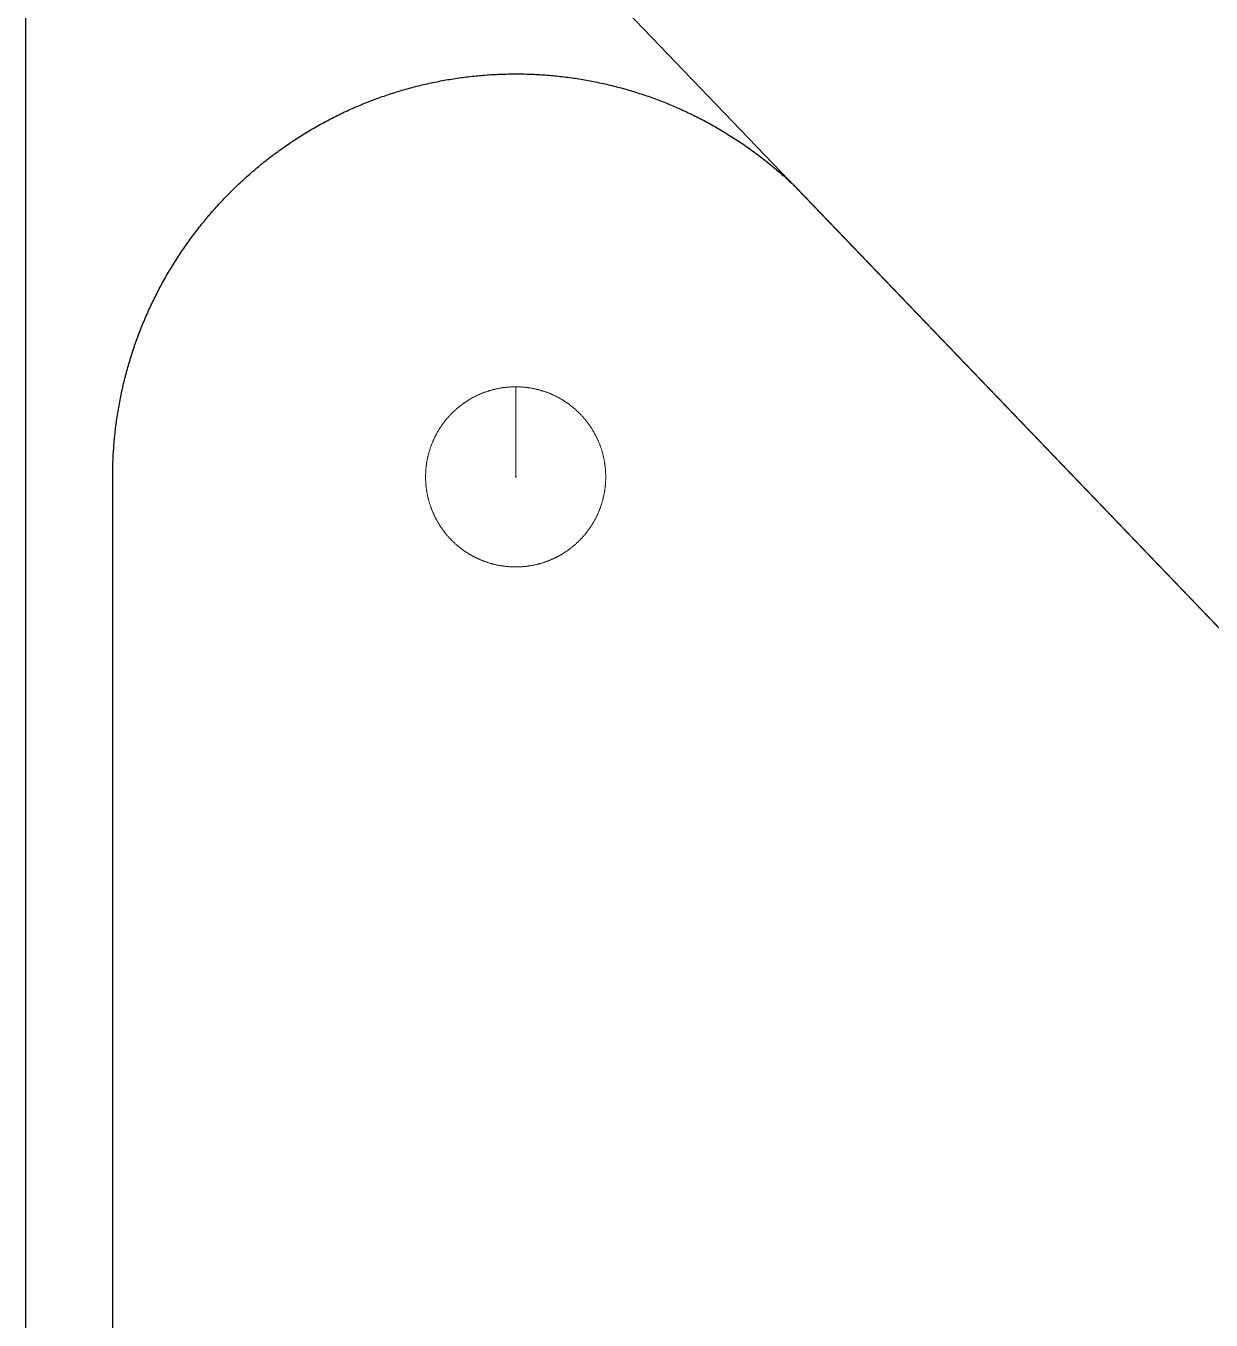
# Model space of a CAD drawing. Header units: millimetres. Extents: x 185 to 235, y 425 to 627.
# Drawn here: x 185.45 to 210.45, y 451.97 to 479.27 of the extents above; entities that cross this region are included whole.
import ezdxf

# ---------------------------------------------------------------- set-up
doc = ezdxf.new("R2010")
doc.units = ezdxf.units.MM
doc.layers.add('TOP_Drill', color=7, linetype='Continuous')
doc.layers.add('TOP_Full_CutOut_90', color=7, linetype='Continuous')
doc.layers.add('TOP_Full_CutOut_90_1', color=7, linetype='Continuous', lineweight=18)
doc.layers.add('TOP_Full_CutOut_90_2', color=7, linetype='Continuous', lineweight=18)

msp = doc.modelspace()

# ---------------------------------------------------------------- linework, layer by layer
at = {"layer": 'TOP_Drill'}
msp.add_line((185.445662, 424.669944), (185.445662, 627.215781), dxfattribs=at)
msp.add_point((195.77666, 469.756961), dxfattribs=at)
at = {"layer": 'TOP_Full_CutOut_90', "linetype": 'Continuous', "ltscale": 5}
msp.add_lwpolyline([(187.276659, 439.225555), (187.276659, 469.758726), (187.276748, 469.796679), (187.277026, 469.836376), (187.27749, 469.87607), (187.278139, 469.915786), (187.278974, 469.955498), (187.279994, 469.995184), (187.2812, 470.034866), (187.28259, 470.074543), (187.284166, 470.114237), (187.285929, 470.153925), (187.287877, 470.193582), (187.290008, 470.233209), (187.292324, 470.27285), (187.294829, 470.312505), (187.297517, 470.352127), (187.300389, 470.391715), (187.303447, 470.431314), (187.30669, 470.470882), (187.310116, 470.510432), (187.313729, 470.549992), (187.317528, 470.589541), (187.321511, 470.629051), (187.325676, 470.668521), (187.330024, 470.707974), (187.33456, 470.747435), (187.339281, 470.786876), (187.344184, 470.826278), (187.349272, 470.865658), (187.354541, 470.904999), (187.359996, 470.944339), (187.365637, 470.983658), (187.371459, 471.022933), (187.377465, 471.062185), (187.383655, 471.101414), (187.390029, 471.140618), (187.396583, 471.179773), (187.403321, 471.218905), (187.410243, 471.258008), (187.417344, 471.297065), (187.424632, 471.336114), (187.432101, 471.375111), (187.439748, 471.414063), (187.447582, 471.453001), (187.455599, 471.491907), (187.463795, 471.530762), (187.47217, 471.569566), (187.480727, 471.608334), (187.48947, 471.64709), (187.498392, 471.685786), (187.507486, 471.724409), (187.516767, 471.763019), (187.526236, 471.801613), (187.535876, 471.840124), (187.545698, 471.878602), (187.555701, 471.917037), (187.56588, 471.95541), (187.576239, 471.993741), (187.58678, 472.032035), (187.5975, 472.070275), (187.608389, 472.108438), (187.619467, 472.146583), (187.63072, 472.184666), (187.642153, 472.222704), (187.65376, 472.260672), (187.665538, 472.298572), (187.677506, 472.336457), (187.689647, 472.374271), (187.701957, 472.412007), (187.714455, 472.44972), (187.727119, 472.487339), (187.73996, 472.524914), (187.752984, 472.562441), (187.766175, 472.599887), (187.779547, 472.637285), (187.793087, 472.674607), (187.806806, 472.711874), (187.820698, 472.749078), (187.834757, 472.786196), (187.848991, 472.823257), (187.863416, 472.860293), (187.877995, 472.897213), (187.892748, 472.93407), (187.907683, 472.970884), (187.922779, 473.007598), (187.938051, 473.044256), (187.953496, 473.080843), (187.969109, 473.117354), (187.984892, 473.15379), (188.00084, 473.190139), (188.016969, 473.226443), (188.033264, 473.262659), (188.049727, 473.298798), (188.066354, 473.334848), (188.083153, 473.37083), (188.10012, 473.406731), (188.117253, 473.442553), (188.134555, 473.478294), (188.152021, 473.513953), (188.16966, 473.549539), (188.187459, 473.585033), (188.205429, 473.620452), (188.22356, 473.655779), (188.241856, 473.691021), (188.260312, 473.726168), (188.278942, 473.761248), (188.297726, 473.796222), (188.316677, 473.831119), (188.335799, 473.865938), (188.355079, 473.900658), (188.374511, 473.935271), (188.394104, 473.969795), (188.413875, 474.004254), (188.433803, 474.038614), (188.453883, 474.072864), (188.474112, 474.107005), (188.494522, 474.141088), (188.515084, 474.175061), (188.535793, 474.208921), (188.556678, 474.242711), (188.577718, 474.276401), (188.598916, 474.309992), (188.620251, 474.343451), (188.641749, 474.376826), (188.663421, 474.410125), (188.685245, 474.443318), (188.707211, 474.476386), (188.729326, 474.509347), (188.751609, 474.542225), (188.774046, 474.574999), (188.79663, 474.607658), (188.819361, 474.640206), (188.842245, 474.672648), (188.865292, 474.705001), (188.888488, 474.73724), (188.911822, 474.769355), (188.935312, 474.801369), (188.958958, 474.833283), (188.982751, 474.865082), (189.006687, 474.896763), (189.03077, 474.928331), (189.05499, 474.959772), (189.079381, 474.991134), (189.103915, 475.022374), (189.128574, 475.053474), (189.153396, 475.084482), (189.178358, 475.115367), (189.203455, 475.146123), (189.228703, 475.176772), (189.2541, 475.207311), (189.27963, 475.237718), (189.305308, 475.268014), (189.331126, 475.298188), (189.357073, 475.328228), (189.383181, 475.358169), (189.409415, 475.387973), (189.435786, 475.417652), (189.462306, 475.44722), (189.488964, 475.476662), (189.515756, 475.505977), (189.542673, 475.535153), (189.569726, 475.564204), (189.596925, 475.59314), (189.624269, 475.621958), (189.651736, 475.650635), (189.679324, 475.679172), (189.707056, 475.707592), (189.734932, 475.735893), (189.762928, 475.764051), (189.791056, 475.792079), (189.819315, 475.819975), (189.847703, 475.847739), (189.876232, 475.87538), (189.904869, 475.902868), (189.933645, 475.930232), (189.962549, 475.957462), (189.991593, 475.984569), (190.020741, 476.011518), (190.050014, 476.038333), (190.079439, 476.065032), (190.108951, 476.091562), (190.138615, 476.117979), (190.16839, 476.144245), (190.198289, 476.170375), (190.228324, 476.196375), (190.258456, 476.222216), (190.28871, 476.247916), (190.3191, 476.273489), (190.349613, 476.298923), (190.380231, 476.324202), (190.410969, 476.34934), (190.441819, 476.37433), (190.472784, 476.399174), (190.503893, 476.423897), (190.535096, 476.448455), (190.566401, 476.47286), (190.597838, 476.497132), (190.62938, 476.52125), (190.661037, 476.545223), (190.692807, 476.569049), (190.724695, 476.592731), (190.756682, 476.616255), (190.788768, 476.639622), (190.82097, 476.662846), (190.853296, 476.685929), (190.885735, 476.708864), (190.918258, 476.731631), (190.950892, 476.754251), (190.983636, 476.77672), (191.016464, 476.799022), (191.049426, 476.821192), (191.082497, 476.843211), (191.11564, 476.865054), (191.148883, 476.886742), (191.182249, 476.908289), (191.215721, 476.929683), (191.249284, 476.950914), (191.28293, 476.971978), (191.316673, 476.992886), (191.350538, 477.01365), (191.384478, 477.034243), (191.418521, 477.054682), (191.452675, 477.07497), (191.486923, 477.095098), (191.521242, 477.115052), (191.555646, 477.134842), (191.590165, 477.154485), (191.624776, 477.173965), (191.659466, 477.193278), (191.694253, 477.212432), (191.72913, 477.231424), (191.764084, 477.250247), (191.799142, 477.268915), (191.83428, 477.287415), (191.869492, 477.305745), (191.904807, 477.323919), (191.940198, 477.341924), (191.975673, 477.359763), (192.011239, 477.37744), (192.046879, 477.394947), (192.082601, 477.412288), (192.118412, 477.429465), (192.154295, 477.446471), (192.190247, 477.463305), (192.22628, 477.479972), (192.262419, 477.496484), (192.298607, 477.512813), (192.334873, 477.528975), (192.371225, 477.544971), (192.407643, 477.560795), (192.444137, 477.576448), (192.480695, 477.591928), (192.517337, 477.607241), (192.554041, 477.62238), (192.59082, 477.637349), (192.627679, 477.652151), (192.6646, 477.666776), (192.701585, 477.681228), (192.738636, 477.695507), (192.775747, 477.70961), (192.812948, 477.723549), (192.850207, 477.73731), (192.887501, 477.750887), (192.924885, 477.7643), (192.962316, 477.777532), (192.999808, 477.79059), (193.037396, 477.803484), (193.075002, 477.816187), (193.11268, 477.828721), (193.150409, 477.841075), (193.188209, 477.853258), (193.226081, 477.865268), (193.263974, 477.87709), (193.30193, 477.888738), (193.339933, 477.900207), (193.378011, 477.911505), (193.416144, 477.922625), (193.454321, 477.933565), (193.492545, 477.944324), (193.530805, 477.954902), (193.569136, 477.965307), (193.60752, 477.975533), (193.645923, 477.985573), (193.684389, 477.995438), (193.722894, 478.005121), (193.761457, 478.014628), (193.800051, 478.02395), (193.83869, 478.033094), (193.877382, 478.042058), (193.916111, 478.050842), (193.954892, 478.059446), (193.993682, 478.067862), (194.03251, 478.076097), (194.071412, 478.084159), (194.110345, 478.092036), (194.149286, 478.099727), (194.188273, 478.107237), (194.227297, 478.114566), (194.266368, 478.121715), (194.305464, 478.12868), (194.344591, 478.135462), (194.383743, 478.142059), (194.422914, 478.148473), (194.462162, 478.154711), (194.501411, 478.160759), (194.540654, 478.166621), (194.579969, 478.172306), (194.619304, 478.177805), (194.658638, 478.183118), (194.698017, 478.18825), (194.737435, 478.193199), (194.776851, 478.197961), (194.816284, 478.202538), (194.855755, 478.206933), (194.895246, 478.211144), (194.934752, 478.215169), (194.974271, 478.21901), (195.01383, 478.222668), (195.05338, 478.226137), (195.092942, 478.229423), (195.132537, 478.232525), (195.172123, 478.235441), (195.211743, 478.238173), (195.251372, 478.24072), (195.291012, 478.243082), (195.330683, 478.245259), (195.370339, 478.247249), (195.409978, 478.249053), (195.44967, 478.250675), (195.48937, 478.252109), (195.529028, 478.253358), (195.568736, 478.254423), (195.608448, 478.255301), (195.64814, 478.255995), (195.687857, 478.256502), (195.727553, 478.256824), (195.767249, 478.256961), (195.806969, 478.256913), (195.846688, 478.256678), (195.886405, 478.256258), (195.9261, 478.255652), (195.96579, 478.254862), (196.0055, 478.253885), (196.045183, 478.252723), (196.084861, 478.251377), (196.124556, 478.249844), (196.164245, 478.248125), (196.203882, 478.246222), (196.243534, 478.244135), (196.2832, 478.24186), (196.322812, 478.239402), (196.362435, 478.236758), (196.402073, 478.233927), (196.441651, 478.230913), (196.481219, 478.227716), (196.520796, 478.224331), (196.56034, 478.220762), (196.599867, 478.217009), (196.639379, 478.213071), (196.678877, 478.208949), (196.718358, 478.204641), (196.757823, 478.200148), (196.797246, 478.195473), (196.836651, 478.190614), (196.876037, 478.18557), (196.915403, 478.180343), (196.954747, 478.17493), (196.994052, 478.169336), (197.033353, 478.163555), (197.072611, 478.157591), (197.111825, 478.151449), (197.151032, 478.145119), (197.190217, 478.138605), (197.229352, 478.13191), (197.268468, 478.125031), (197.307549, 478.117969), (197.346581, 478.110728), (197.385568, 478.103307), (197.424542, 478.095701), (197.463511, 478.087905), (197.502408, 478.079934), (197.541272, 478.071781), (197.580101, 478.063445), (197.618875, 478.054932), (197.657613, 478.046237), (197.696326, 478.037358), (197.734978, 478.028301), (197.773595, 478.019064), (197.812198, 478.009638), (197.850715, 478.000041), (197.889198, 477.990264), (197.927645, 477.980302), (197.966035, 477.970165), (198.004376, 477.959848), (198.042676, 477.949351), (198.080938, 477.938671), (198.119119, 477.927822), (198.157254, 477.916793), (198.195366, 477.905577), (198.233416, 477.894186), (198.271397, 477.882622), (198.30931, 477.870885), (198.347201, 477.858961), (198.385042, 477.846857), (198.422793, 477.834588), (198.460505, 477.822136), (198.498138, 477.809515), (198.535712, 477.796719), (198.573268, 477.783733), (198.610736, 477.77058), (198.648128, 477.757258), (198.685486, 477.743751), (198.722767, 477.730074), (198.759991, 477.716221), (198.797146, 477.702195), (198.834201, 477.688008), (198.871218, 477.673639), (198.908191, 477.659087), (198.945063, 477.644375), (198.981866, 477.629491), (199.018627, 477.614424), (199.055295, 477.599194), (199.091888, 477.583796), (199.128416, 477.568223), (199.16488, 477.552476), (199.201267, 477.536559), (199.237568, 477.520478), (199.273794, 477.504227), (199.309942, 477.487808), (199.34602, 477.471217), (199.382019, 477.454458), (199.417941, 477.437531), (199.453791, 477.420432), (199.48955, 477.403171), (199.525238, 477.385738), (199.560844, 477.368139), (199.596329, 477.350392), (199.63177, 477.332462), (199.667134, 477.314361), (199.702397, 477.296103), (199.737563, 477.277686), (199.772645, 477.259106), (199.807668, 477.240346), (199.842577, 477.221436), (199.877397, 477.202365), (199.912147, 477.183119), (199.946781, 477.163726), (199.981345, 477.14416), (200.015808, 477.124437), (200.05018, 477.104553), (200.084471, 477.084501), (200.118643, 477.064304), (200.152738, 477.043937), (200.186741, 477.023409), (200.220623, 477.002736), (200.25442, 476.9819), (200.28814, 476.960893), (200.321754, 476.939732), (200.355247, 476.918428), (200.38865, 476.896962), (200.421958, 476.875337), (200.455164, 476.853557), (200.488263, 476.831625), (200.521259, 476.809539), (200.554166, 476.787289), (200.58695, 476.764898), (200.619633, 476.742352), (200.652222, 476.719645), (200.684689, 476.696797), (200.717056, 476.673793), (200.749335, 476.650623), (200.781466, 476.627331), (200.813506, 476.603877), (200.845445, 476.580265), (200.87726, 476.556516), (200.908982, 476.532604), (200.940577, 476.508556), (200.972056, 476.484362), (201.003418, 476.460025), (201.034678, 476.435532), (201.065831, 476.410888), (201.096865, 476.3861), (201.127767, 476.361181), (201.158563, 476.336109), (201.189227, 476.310904), (201.219784, 476.28555), (201.250243, 476.260034), (201.280557, 476.234398), (201.310759, 476.208614), (201.34084, 476.182688), (201.370799, 476.156623), (201.400643, 476.130412), (201.43034, 476.104083), (201.459926, 476.077606), (201.489409, 476.050972), (201.518754, 476.024211), (201.547949, 475.997336), (201.577042, 475.970305), (201.606019, 475.943126), (201.634844, 475.915836), (201.684353, 475.868523), (230.999406, 445.335753)], dxfattribs=at)
at = {"layer": 'TOP_Full_CutOut_90_1'}
msp.add_lwpolyline([(195.77666, 469.756961), (195.780306, 471.656933), (195.788598, 471.656907), (195.800535, 471.656794), (195.812472, 471.656607), (195.824407, 471.656344), (195.83634, 471.656007), (195.848271, 471.655594), (195.860199, 471.655107), (195.872123, 471.654544), (195.884044, 471.653907), (195.895961, 471.653195), (195.907873, 471.652408), (195.91978, 471.651546), (195.931681, 471.650609), (195.943576, 471.649598), (195.955464, 471.648512), (195.967346, 471.647351), (195.979219, 471.646116), (195.991085, 471.644806), (196.002943, 471.643421), (196.014791, 471.641962), (196.02663, 471.640429), (196.038459, 471.638821), (196.050278, 471.637139), (196.062086, 471.635383), (196.073883, 471.633552), (196.085668, 471.631648), (196.097441, 471.629669), (196.109201, 471.627617), (196.120948, 471.62549), (196.132681, 471.62329), (196.144401, 471.621016), (196.156106, 471.618669), (196.167795, 471.616248), (196.17947, 471.613754), (196.191128, 471.611186), (196.202771, 471.608546), (196.214396, 471.605832), (196.226004, 471.603045), (196.237594, 471.600185), (196.249167, 471.597253), (196.26072, 471.594248), (196.272254, 471.59117), (196.283769, 471.58802), (196.295264, 471.584797), (196.306738, 471.581503), (196.318192, 471.578136), (196.329624, 471.574698), (196.341034, 471.571188), (196.352422, 471.567606), (196.363787, 471.563952), (196.375129, 471.560228), (196.386447, 471.556432), (196.397742, 471.552565), (196.409012, 471.548627), (196.420256, 471.544619), (196.431476, 471.54054), (196.442669, 471.53639), (196.453837, 471.53217), (196.464977, 471.52788), (196.47609, 471.523521), (196.487176, 471.519091), (196.498234, 471.514592), (196.509263, 471.510024), (196.520263, 471.505386), (196.531234, 471.500679), (196.542175, 471.495904), (196.553086, 471.49106), (196.563967, 471.486147), (196.574816, 471.481166), (196.585633, 471.476117), (196.596419, 471.471), (196.607173, 471.465816), (196.617893, 471.460564), (196.628581, 471.455245), (196.639234, 471.449858), (196.649854, 471.444405), (196.660439, 471.438886), (196.67099, 471.433299), (196.681505, 471.427647), (196.691984, 471.421929), (196.702427, 471.416145), (196.712834, 471.410295), (196.723203, 471.404381), (196.733536, 471.398401), (196.74383, 471.392356), (196.754086, 471.386247), (196.764304, 471.380074), (196.774483, 471.373836), (196.784622, 471.367535), (196.794722, 471.36117), (196.804781, 471.354742), (196.8148, 471.34825), (196.824778, 471.341696), (196.834714, 471.335079), (196.844609, 471.3284), (196.854461, 471.321659), (196.864271, 471.314856), (196.874038, 471.307992), (196.883762, 471.301066), (196.893442, 471.29408), (196.903078, 471.287032), (196.912669, 471.279925), (196.922216, 471.272757), (196.931717, 471.265529), (196.941173, 471.258242), (196.950583, 471.250896), (196.959946, 471.24349), (196.969263, 471.236026), (196.978533, 471.228504), (196.987755, 471.220923), (196.996929, 471.213285), (197.006055, 471.205589), (197.015133, 471.197836), (197.024162, 471.190026), (197.033141, 471.182159), (197.042071, 471.174237), (197.050951, 471.166258), (197.059781, 471.158224), (197.06856, 471.150134), (197.077288, 471.141989), (197.085965, 471.13379), (197.09459, 471.125536), (197.103163, 471.117228), (197.111683, 471.108867), (197.120151, 471.100452), (197.128566, 471.091984), (197.136927, 471.083464), (197.145235, 471.074891), (197.153489, 471.066266), (197.161688, 471.057589), (197.169833, 471.048861), (197.177923, 471.040082), (197.185957, 471.031252), (197.193936, 471.022372), (197.201858, 471.013442), (197.209725, 471.004463), (197.217535, 470.995434), (197.225288, 470.986356), (197.232984, 470.97723), (197.240622, 470.968056), (197.248203, 470.958834), (197.255725, 470.949564), (197.263189, 470.940247), (197.270595, 470.930884), (197.277941, 470.921474), (197.285228, 470.912018), (197.292456, 470.902517), (197.299624, 470.89297), (197.306731, 470.883379), (197.313779, 470.873743), (197.320765, 470.864063), (197.327691, 470.854339), (197.334555, 470.844572), (197.341358, 470.834762), (197.348099, 470.82491), (197.354778, 470.815015), (197.361395, 470.805079), (197.367949, 470.795101), (197.374441, 470.785082), (197.380869, 470.775023), (197.387234, 470.764923), (197.393535, 470.754784), (197.399773, 470.744605), (197.405946, 470.734387), (197.412055, 470.724131), (197.4181, 470.713837), (197.42408, 470.703504), (197.429994, 470.693135), (197.435844, 470.682728), (197.441628, 470.672285), (197.447346, 470.661806), (197.452998, 470.651291), (197.458585, 470.64074), (197.464104, 470.630155), (197.469557, 470.619535), (197.474944, 470.608882), (197.480263, 470.598194), (197.485515, 470.587474), (197.490699, 470.57672), (197.495816, 470.565934), (197.500865, 470.555117), (197.505846, 470.544268), (197.510759, 470.533387), (197.515603, 470.522476), (197.520378, 470.511535), (197.525085, 470.500564), (197.529723, 470.489564), (197.534291, 470.478535), (197.53879, 470.467477), (197.54322, 470.456391), (197.547579, 470.445278), (197.551869, 470.434138), (197.556089, 470.42297), (197.560239, 470.411777), (197.564318, 470.400557), (197.568326, 470.389313), (197.572264, 470.378043), (197.576131, 470.366748), (197.579927, 470.35543), (197.583651, 470.344088), (197.587305, 470.332723), (197.590887, 470.321335), (197.594397, 470.309925), (197.597835, 470.298493), (197.601202, 470.287039), (197.604496, 470.275565), (197.607719, 470.26407), (197.610869, 470.252555), (197.613947, 470.241021), (197.616952, 470.229468), (197.619884, 470.217895), (197.622744, 470.206305), (197.625531, 470.194697), (197.628245, 470.183072), (197.630885, 470.171429), (197.633453, 470.159771), (197.635947, 470.148096), (197.638368, 470.136407), (197.640715, 470.124702), (197.642989, 470.112982), (197.645189, 470.101249), (197.647316, 470.089502), (197.649368, 470.077742), (197.651347, 470.065969), (197.653251, 470.054184), (197.655082, 470.042387), (197.656838, 470.030579), (197.65852, 470.01876), (197.660128, 470.006931), (197.661661, 469.995092), (197.66312, 469.983244), (197.664505, 469.971386), (197.665815, 469.95952), (197.66705, 469.947647), (197.668211, 469.935765), (197.669297, 469.923877), (197.670308, 469.911982), (197.671245, 469.900081), (197.672107, 469.888174), (197.672894, 469.876262), (197.673606, 469.864345), (197.674243, 469.852424), (197.674806, 469.8405), (197.675293, 469.828572), (197.675706, 469.816641), (197.676043, 469.804708), (197.676306, 469.792773), (197.676493, 469.780836), (197.676606, 469.768899), (197.676643, 469.756961), (197.676643, 469.756961), (197.676606, 469.745023), (197.676493, 469.733086), (197.676306, 469.721149), (197.676043, 469.709214), (197.675706, 469.697281), (197.675293, 469.68535), (197.674806, 469.673422), (197.674243, 469.661498), (197.673606, 469.649577), (197.672894, 469.63766), (197.672107, 469.625748), (197.671245, 469.613841), (197.670308, 469.60194), (197.669297, 469.590045), (197.668211, 469.578157), (197.66705, 469.566275), (197.665815, 469.554402), (197.664505, 469.542536), (197.66312, 469.530678), (197.661661, 469.51883), (197.660128, 469.506991), (197.65852, 469.495162), (197.656838, 469.483343), (197.655082, 469.471535), (197.653251, 469.459738), (197.651347, 469.447953), (197.649368, 469.43618), (197.647316, 469.42442), (197.645189, 469.412673), (197.642989, 469.40094), (197.640715, 469.38922), (197.638368, 469.377515), (197.635947, 469.365826), (197.633453, 469.354151), (197.630885, 469.342493), (197.628245, 469.33085), (197.625531, 469.319225), (197.622744, 469.307617), (197.619884, 469.296027), (197.616952, 469.284454), (197.613947, 469.272901), (197.610869, 469.261367), (197.607719, 469.249852), (197.604496, 469.238357), (197.601202, 469.226883), (197.597835, 469.215429), (197.594397, 469.203997), (197.590887, 469.192587), (197.587305, 469.181199), (197.583651, 469.169834), (197.579927, 469.158492), (197.576131, 469.147174), (197.572264, 469.135879), (197.568326, 469.124609), (197.564318, 469.113365), (197.560239, 469.102145), (197.556089, 469.090952), (197.551869, 469.079784), (197.547579, 469.068644), (197.54322, 469.057531), (197.53879, 469.046445), (197.534291, 469.035387), (197.529723, 469.024358), (197.525085, 469.013358), (197.520378, 469.002387), (197.515603, 468.991446), (197.510759, 468.980535), (197.505846, 468.969654), (197.500865, 468.958805), (197.495816, 468.947988), (197.490699, 468.937202), (197.485515, 468.926448), (197.480263, 468.915728), (197.474944, 468.90504), (197.469557, 468.894387), (197.464104, 468.883767), (197.458585, 468.873182), (197.452998, 468.862631), (197.447346, 468.852116), (197.441628, 468.841637), (197.435844, 468.831194), (197.429994, 468.820787), (197.42408, 468.810418), (197.4181, 468.800085), (197.412055, 468.789791), (197.405946, 468.779535), (197.399773, 468.769317), (197.393535, 468.759138), (197.387234, 468.748999), (197.380869, 468.738899), (197.374441, 468.72884), (197.367949, 468.718821), (197.361395, 468.708843), (197.354778, 468.698907), (197.348099, 468.689012), (197.341358, 468.67916), (197.334555, 468.66935), (197.327691, 468.659583), (197.320765, 468.649859), (197.313779, 468.640179), (197.306731, 468.630543), (197.299624, 468.620952), (197.292456, 468.611405), (197.285228, 468.601904), (197.277941, 468.592448), (197.270595, 468.583038), (197.263189, 468.573675), (197.255725, 468.564358), (197.248203, 468.555088), (197.240622, 468.545866), (197.232984, 468.536692), (197.225288, 468.527566), (197.217535, 468.518488), (197.209725, 468.509459), (197.201858, 468.50048), (197.193936, 468.49155), (197.185957, 468.48267), (197.177923, 468.47384), (197.169833, 468.465061), (197.161688, 468.456333), (197.153489, 468.447656), (197.145235, 468.439031), (197.136927, 468.430458), (197.128566, 468.421938), (197.120151, 468.41347), (197.111683, 468.405055), (197.103163, 468.396694), (197.09459, 468.388386), (197.085965, 468.380132), (197.077288, 468.371933), (197.06856, 468.363788), (197.059781, 468.355698), (197.050951, 468.347664), (197.042071, 468.339685), (197.033141, 468.331763), (197.024162, 468.323896), (197.015133, 468.316086), (197.006055, 468.308333), (196.996929, 468.300637), (196.987755, 468.292999), (196.978533, 468.285418), (196.969263, 468.277896), (196.959946, 468.270432), (196.950583, 468.263026), (196.941173, 468.25568), (196.931717, 468.248393), (196.922216, 468.241165), (196.912669, 468.233997), (196.903078, 468.22689), (196.893442, 468.219842), (196.883762, 468.212856), (196.874038, 468.20593), (196.864271, 468.199066), (196.854461, 468.192263), (196.844609, 468.185522), (196.834714, 468.178843), (196.824778, 468.172226), (196.8148, 468.165672), (196.804781, 468.15918), (196.794722, 468.152752), (196.784622, 468.146387), (196.774483, 468.140086), (196.764304, 468.133848), (196.754086, 468.127675), (196.74383, 468.121566), (196.733536, 468.115521), (196.723203, 468.109541), (196.712834, 468.103627), (196.702427, 468.097777), (196.691984, 468.091993), (196.681505, 468.086275), (196.67099, 468.080623), (196.660439, 468.075036), (196.649854, 468.069517), (196.639234, 468.064064), (196.628581, 468.058677), (196.617893, 468.053358), (196.607173, 468.048106), (196.596419, 468.042922), (196.585633, 468.037805), (196.574816, 468.032756), (196.563967, 468.027775), (196.553086, 468.022862), (196.542175, 468.018018), (196.531234, 468.013243), (196.520263, 468.008536), (196.509263, 468.003898), (196.498234, 467.99933), (196.487176, 467.994831), (196.47609, 467.990401), (196.464977, 467.986042), (196.453837, 467.981752), (196.442669, 467.977532), (196.431476, 467.973382), (196.420256, 467.969303), (196.409012, 467.965295), (196.397742, 467.961357), (196.386447, 467.95749), (196.375129, 467.953694), (196.363787, 467.94997), (196.352422, 467.946316), (196.341034, 467.942734), (196.329624, 467.939224), (196.318192, 467.935786), (196.306738, 467.932419), (196.295264, 467.929125), (196.283769, 467.925902), (196.272254, 467.922752), (196.26072, 467.919674), (196.249167, 467.916669), (196.237594, 467.913737), (196.226004, 467.910877), (196.214396, 467.90809), (196.202771, 467.905376), (196.191128, 467.902736), (196.17947, 467.900168), (196.167795, 467.897674), (196.156106, 467.895253), (196.144401, 467.892906), (196.132681, 467.890632), (196.120948, 467.888432), (196.109201, 467.886305), (196.097441, 467.884253), (196.085668, 467.882274), (196.073883, 467.88037), (196.062086, 467.878539), (196.050278, 467.876783), (196.038459, 467.875101), (196.02663, 467.873493), (196.014791, 467.87196), (196.002943, 467.870501), (195.991085, 467.869116), (195.979219, 467.867806), (195.967346, 467.866571), (195.955464, 467.86541), (195.943576, 467.864324), (195.931681, 467.863313), (195.91978, 467.862376), (195.907873, 467.861514), (195.895961, 467.860727), (195.884044, 467.860015), (195.872123, 467.859378), (195.860199, 467.858815), (195.848271, 467.858328), (195.83634, 467.857915), (195.824407, 467.857578), (195.812472, 467.857315), (195.800535, 467.857128), (195.788598, 467.857015), (195.77666, 467.856978), (195.764722, 467.857015), (195.752785, 467.857128), (195.740848, 467.857315), (195.728913, 467.857578), (195.71698, 467.857915), (195.705049, 467.858328), (195.693121, 467.858815), (195.681197, 467.859378), (195.669276, 467.860015), (195.657359, 467.860727), (195.645447, 467.861514), (195.63354, 467.862376), (195.621639, 467.863313), (195.609744, 467.864324), (195.597856, 467.86541), (195.585974, 467.866571), (195.574101, 467.867806), (195.562235, 467.869116), (195.550377, 467.870501), (195.538529, 467.87196), (195.52669, 467.873493), (195.514861, 467.875101), (195.503042, 467.876783), (195.491234, 467.878539), (195.479437, 467.88037), (195.467652, 467.882274), (195.455879, 467.884253), (195.444119, 467.886305), (195.432372, 467.888432), (195.420639, 467.890632), (195.408919, 467.892906), (195.397214, 467.895253), (195.385525, 467.897674), (195.37385, 467.900168), (195.362192, 467.902736), (195.350549, 467.905376), (195.338924, 467.90809), (195.327316, 467.910877), (195.315726, 467.913737), (195.304153, 467.916669), (195.2926, 467.919674), (195.281066, 467.922752), (195.269551, 467.925902), (195.258056, 467.929125), (195.246582, 467.932419), (195.235128, 467.935786), (195.223696, 467.939224), (195.212286, 467.942734), (195.200898, 467.946316), (195.189533, 467.94997), (195.178191, 467.953694), (195.166873, 467.95749), (195.155578, 467.961357), (195.144308, 467.965295), (195.133064, 467.969303), (195.121844, 467.973382), (195.110651, 467.977532), (195.099483, 467.981752), (195.088343, 467.986042), (195.07723, 467.990401), (195.066144, 467.994831), (195.055086, 467.99933), (195.044057, 468.003898), (195.033057, 468.008536), (195.022086, 468.013243), (195.011145, 468.018018), (195.000234, 468.022862), (194.989353, 468.027775), (194.978504, 468.032756), (194.967687, 468.037805), (194.956901, 468.042922), (194.946147, 468.048106), (194.935427, 468.053358), (194.924739, 468.058677), (194.914086, 468.064064), (194.903466, 468.069517), (194.892881, 468.075036), (194.88233, 468.080623), (194.871815, 468.086275), (194.861336, 468.091993), (194.850893, 468.097777), (194.840486, 468.103627), (194.830117, 468.109541), (194.819784, 468.115521), (194.80949, 468.121566), (194.799234, 468.127675), (194.789016, 468.133848), (194.778837, 468.140086), (194.768698, 468.146387), (194.758598, 468.152752), (194.748539, 468.15918), (194.73852, 468.165672), (194.728542, 468.172226), (194.718606, 468.178843), (194.708711, 468.185522), (194.698859, 468.192263), (194.689049, 468.199066), (194.679282, 468.20593), (194.669558, 468.212856), (194.659878, 468.219842), (194.650242, 468.22689), (194.640651, 468.233997), (194.631104, 468.241165), (194.621603, 468.248393), (194.612147, 468.25568), (194.602737, 468.263026), (194.593374, 468.270432), (194.584057, 468.277896), (194.574787, 468.285418), (194.565565, 468.292999), (194.556391, 468.300637), (194.547265, 468.308333), (194.538187, 468.316086), (194.529158, 468.323896), (194.520179, 468.331763), (194.511249, 468.339685), (194.502369, 468.347664), (194.493539, 468.355698), (194.48476, 468.363788), (194.476032, 468.371933), (194.467355, 468.380132), (194.45873, 468.388386), (194.450157, 468.396694), (194.441637, 468.405055), (194.433169, 468.41347), (194.424754, 468.421938), (194.416393, 468.430458), (194.408085, 468.439031), (194.399831, 468.447656), (194.391632, 468.456333), (194.383487, 468.465061), (194.375397, 468.47384), (194.367363, 468.48267), (194.359384, 468.49155), (194.351462, 468.50048), (194.343595, 468.509459), (194.335785, 468.518488), (194.328032, 468.527566), (194.320336, 468.536692), (194.312698, 468.545866), (194.305117, 468.555088), (194.297595, 468.564358), (194.290131, 468.573675), (194.282725, 468.583038), (194.275379, 468.592448), (194.268092, 468.601904), (194.260864, 468.611405), (194.253696, 468.620952), (194.246589, 468.630543), (194.239541, 468.640179), (194.232555, 468.649859), (194.225629, 468.659583), (194.218765, 468.66935), (194.211962, 468.67916), (194.205221, 468.689012), (194.198542, 468.698907), (194.191925, 468.708843), (194.185371, 468.718821), (194.178879, 468.72884), (194.172451, 468.738899), (194.166086, 468.748999), (194.159785, 468.759138), (194.153547, 468.769317), (194.147374, 468.779535), (194.141265, 468.789791), (194.13522, 468.800085), (194.12924, 468.810418), (194.123326, 468.820787), (194.117476, 468.831194), (194.111692, 468.841637), (194.105974, 468.852116), (194.100322, 468.862631), (194.094735, 468.873182), (194.089216, 468.883767), (194.083763, 468.894387), (194.078376, 468.90504), (194.073057, 468.915728), (194.067805, 468.926448), (194.062621, 468.937202), (194.057504, 468.947988), (194.052455, 468.958805), (194.047474, 468.969654), (194.042561, 468.980535), (194.037717, 468.991446), (194.032942, 469.002387), (194.028235, 469.013358), (194.023597, 469.024358), (194.019029, 469.035387), (194.01453, 469.046445), (194.0101, 469.057531), (194.005741, 469.068644), (194.001451, 469.079784), (193.997231, 469.090952), (193.993081, 469.102145), (193.989002, 469.113365), (193.984994, 469.124609), (193.981056, 469.135879), (193.977189, 469.147174), (193.973393, 469.158492), (193.969669, 469.169834), (193.966015, 469.181199), (193.962433, 469.192587), (193.958923, 469.203997), (193.955485, 469.215429), (193.952118, 469.226883), (193.948824, 469.238357), (193.945601, 469.249852), (193.942451, 469.261367), (193.939373, 469.272901), (193.936368, 469.284454), (193.933436, 469.296027), (193.930576, 469.307617), (193.927789, 469.319225), (193.925075, 469.33085), (193.922435, 469.342493), (193.919867, 469.354151), (193.917373, 469.365826), (193.914952, 469.377515), (193.912605, 469.38922), (193.910331, 469.40094), (193.908131, 469.412673), (193.906004, 469.42442), (193.903952, 469.43618), (193.901973, 469.447953), (193.900069, 469.459738), (193.898238, 469.471535), (193.896482, 469.483343), (193.8948, 469.495162), (193.893192, 469.506991), (193.891659, 469.51883), (193.8902, 469.530678), (193.888815, 469.542536), (193.887505, 469.554402), (193.88627, 469.566275), (193.885109, 469.578157), (193.884023, 469.590045), (193.883012, 469.60194), (193.882075, 469.613841), (193.881213, 469.625748), (193.880426, 469.63766), (193.879714, 469.649577), (193.879077, 469.661498), (193.878514, 469.673422), (193.878027, 469.68535), (193.877614, 469.697281), (193.877277, 469.709214), (193.877014, 469.721149), (193.876827, 469.733086), (193.876714, 469.745023), (193.876677, 469.756961), (193.876714, 469.768899), (193.876827, 469.780836), (193.877014, 469.792773), (193.877277, 469.804708), (193.877614, 469.816641), (193.878027, 469.828572), (193.878514, 469.8405), (193.879077, 469.852424), (193.879714, 469.864345), (193.880426, 469.876262), (193.881213, 469.888174), (193.882075, 469.900081), (193.883012, 469.911982), (193.884023, 469.923877), (193.885109, 469.935765), (193.88627, 469.947647), (193.887505, 469.95952), (193.888815, 469.971386), (193.8902, 469.983244), (193.891659, 469.995092), (193.893192, 470.006931), (193.8948, 470.01876), (193.896482, 470.030579), (193.898238, 470.042387), (193.900069, 470.054184), (193.901973, 470.065969), (193.903952, 470.077742), (193.906004, 470.089502), (193.908131, 470.101249), (193.910331, 470.112982), (193.912605, 470.124702), (193.914952, 470.136407), (193.917373, 470.148096), (193.919867, 470.159771), (193.922435, 470.171429), (193.925075, 470.183072), (193.927789, 470.194697), (193.930576, 470.206305), (193.933436, 470.217895), (193.936368, 470.229468), (193.939373, 470.241021), (193.942451, 470.252555), (193.945601, 470.26407), (193.948824, 470.275565), (193.952118, 470.287039), (193.955485, 470.298493), (193.958923, 470.309925), (193.962433, 470.321335), (193.966015, 470.332723), (193.969669, 470.344088), (193.973393, 470.35543), (193.977189, 470.366748), (193.981056, 470.378043), (193.984994, 470.389313), (193.989002, 470.400557), (193.993081, 470.411777), (193.997231, 470.42297), (194.001451, 470.434138), (194.005741, 470.445278), (194.0101, 470.456391), (194.01453, 470.467477), (194.019029, 470.478535), (194.023597, 470.489564), (194.028235, 470.500564), (194.032942, 470.511535), (194.037717, 470.522476), (194.042561, 470.533387), (194.047474, 470.544268), (194.052455, 470.555117), (194.057504, 470.565934), (194.062621, 470.57672), (194.067805, 470.587474), (194.073057, 470.598194), (194.078376, 470.608882), (194.083763, 470.619535), (194.089216, 470.630155), (194.094735, 470.64074), (194.100322, 470.651291), (194.105974, 470.661806), (194.111692, 470.672285), (194.117476, 470.682728), (194.123326, 470.693135), (194.12924, 470.703504), (194.13522, 470.713837), (194.141265, 470.724131), (194.147374, 470.734387), (194.153547, 470.744605), (194.159785, 470.754784), (194.166086, 470.764923), (194.172451, 470.775023), (194.178879, 470.785082), (194.185371, 470.795101), (194.191925, 470.805079), (194.198542, 470.815015), (194.205221, 470.82491), (194.211962, 470.834762), (194.218765, 470.844572), (194.225629, 470.854339), (194.232555, 470.864063), (194.239541, 470.873743), (194.246589, 470.883379), (194.253696, 470.89297), (194.260864, 470.902517), (194.268092, 470.912018), (194.275379, 470.921474), (194.282725, 470.930884), (194.290131, 470.940247), (194.297595, 470.949564), (194.305117, 470.958834), (194.312698, 470.968056), (194.320336, 470.97723), (194.328032, 470.986356), (194.335785, 470.995434), (194.343595, 471.004463), (194.351462, 471.013442), (194.359384, 471.022372), (194.367363, 471.031252), (194.375397, 471.040082), (194.383487, 471.048861), (194.391632, 471.057589), (194.399831, 471.066266), (194.408085, 471.074891), (194.416393, 471.083464), (194.424754, 471.091984), (194.433169, 471.100452), (194.441637, 471.108867), (194.450157, 471.117228), (194.45873, 471.125536), (194.467355, 471.13379), (194.476032, 471.141989), (194.48476, 471.150134), (194.493539, 471.158224), (194.502369, 471.166258), (194.511249, 471.174237), (194.520179, 471.182159), (194.529158, 471.190026), (194.538187, 471.197836), (194.547265, 471.205589), (194.556391, 471.213285), (194.565565, 471.220923), (194.574787, 471.228504), (194.584057, 471.236026), (194.593374, 471.24349), (194.602737, 471.250896), (194.612147, 471.258242), (194.621603, 471.265529), (194.631104, 471.272757), (194.640651, 471.279925), (194.650242, 471.287032), (194.659878, 471.29408), (194.669558, 471.301066), (194.679282, 471.307992), (194.689049, 471.314856), (194.698859, 471.321659), (194.708711, 471.3284), (194.718606, 471.335079), (194.728542, 471.341696), (194.73852, 471.34825), (194.748539, 471.354742), (194.758598, 471.36117), (194.768698, 471.367535), (194.778837, 471.373836), (194.789016, 471.380074), (194.799234, 471.386247), (194.80949, 471.392356), (194.819784, 471.398401), (194.830117, 471.404381), (194.840486, 471.410295), (194.850893, 471.416145), (194.861336, 471.421929), (194.871815, 471.427647), (194.88233, 471.433299), (194.892881, 471.438886), (194.903466, 471.444405), (194.914086, 471.449858), (194.924739, 471.455245), (194.935427, 471.460564), (194.946147, 471.465816), (194.956901, 471.471), (194.967687, 471.476117), (194.978504, 471.481166), (194.989353, 471.486147), (195.000234, 471.49106), (195.011145, 471.495904), (195.022086, 471.500679), (195.033057, 471.505386), (195.044057, 471.510024), (195.055086, 471.514592), (195.066144, 471.519091), (195.07723, 471.523521), (195.088343, 471.52788), (195.099483, 471.53217), (195.110651, 471.53639), (195.121844, 471.54054), (195.133064, 471.544619), (195.144308, 471.548627), (195.155578, 471.552565), (195.166873, 471.556432), (195.178191, 471.560228), (195.189533, 471.563952), (195.200898, 471.567606), (195.212286, 471.571188), (195.223696, 471.574698), (195.235128, 471.578136), (195.246582, 471.581503), (195.258056, 471.584797), (195.269551, 471.58802), (195.281066, 471.59117), (195.2926, 471.594248), (195.304153, 471.597253), (195.315726, 471.600185), (195.327316, 471.603045), (195.338924, 471.605832), (195.350549, 471.608546), (195.362192, 471.611186), (195.37385, 471.613754), (195.385525, 471.616248), (195.397214, 471.618669), (195.408919, 471.621016), (195.420639, 471.62329), (195.432372, 471.62549), (195.444119, 471.627617), (195.455879, 471.629669), (195.467652, 471.631648), (195.479437, 471.633552), (195.491234, 471.635383), (195.503042, 471.637139), (195.514861, 471.638821), (195.52669, 471.640429), (195.538529, 471.641962), (195.550377, 471.643421), (195.562235, 471.644806), (195.574101, 471.646116), (195.585974, 471.647351), (195.597856, 471.648512), (195.609744, 471.649598), (195.621639, 471.650609), (195.63354, 471.651546), (195.645447, 471.652408), (195.657359, 471.653195), (195.669276, 471.653907), (195.681197, 471.654544), (195.693121, 471.655107), (195.705049, 471.655594), (195.71698, 471.656007), (195.728913, 471.656344), (195.740848, 471.656607), (195.752785, 471.656794), (195.764722, 471.656907), (195.77666, 471.656944), (195.780306, 471.656933), (195.77666, 469.756961)], dxfattribs=at)
at = {"layer": 'TOP_Full_CutOut_90_2', "linetype": 'Continuous', "ltscale": 5}
msp.add_lwpolyline([(219.097471, 457.732083), (189.782419, 488.264853)], dxfattribs=at)

doc.saveas('drawing.dxf')
